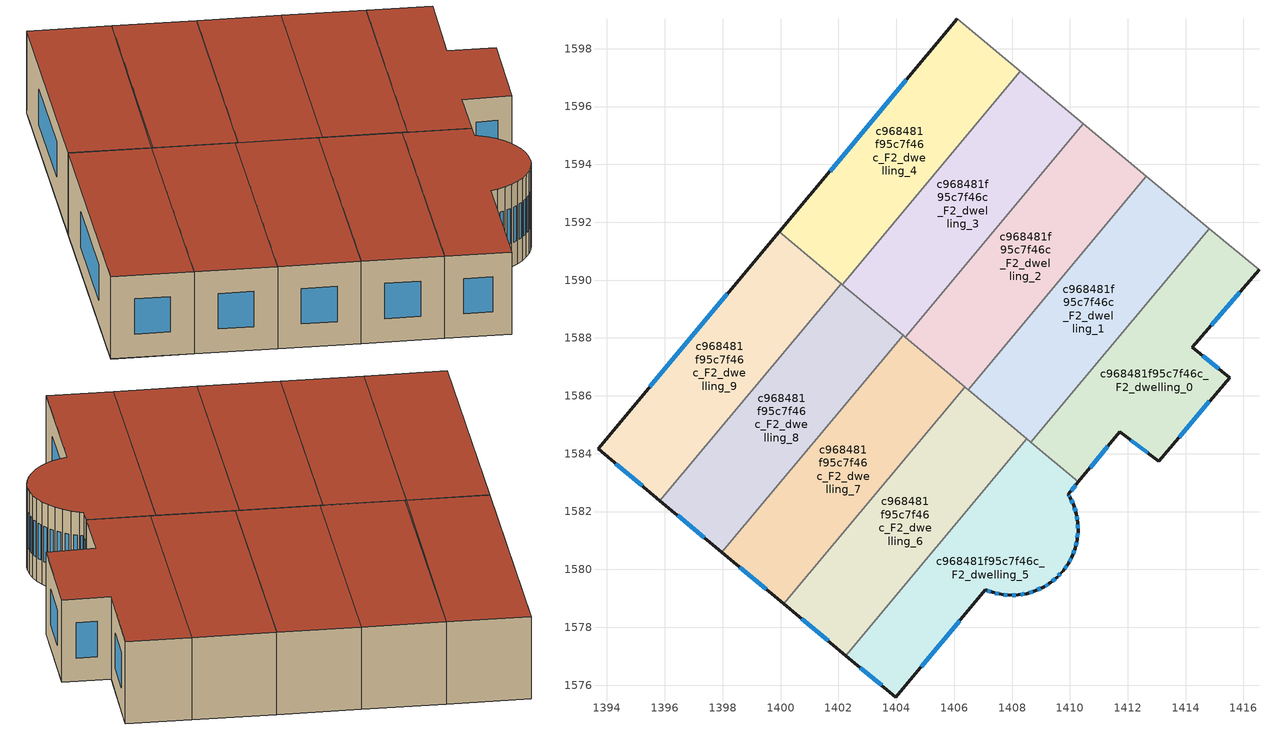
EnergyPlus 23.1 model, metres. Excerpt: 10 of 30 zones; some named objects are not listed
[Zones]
c968481f95c7f46c_F2_dwelling_0
 floor to c968481f95c7f46c_F1_dwelling_0 (EU_floor_Construction): 1416.54,1590.35 1414.23,1587.68 1415.52,1586.63 1413.08,1583.73 1411.72,1584.76 1410.3,1583.03 1408.65,1584.4 1414.82,1591.78 z6
 wall outside (EU_wall_Construction): 1410.3,1583.03 1411.72,1584.76 1413.08,1583.73 1415.52,1586.63 1414.23,1587.68 1416.54,1590.35 z6:9
 wall adiabatic (EU_wall_Construction): 1416.54,1590.35 1414.82,1591.78 z6:9
 wall to c968481f95c7f46c_F2_dwelling_1 (EU_wall_Construction): 1414.82,1591.78 1408.65,1584.4 z6:9
 wall to c968481f95c7f46c_F2_dwelling_5 (EU_wall_Construction): 1408.66,1584.4 1410.3,1583.03 z6:9
 window (EU_Window_Construction): 1413.77,1584.56 1414.82,1585.8 / 1412.11,1584.46 1412.69,1584.03 / 1410.7,1583.52 1411.32,1584.26 / 1414.89,1588.44 1415.88,1589.59 / 1415.15,1586.93 1414.6,1587.38 z6.86:8.14
 roof outside (EU_roof_Construction): 1413.08,1583.73 1415.52,1586.63 1414.23,1587.68 1416.54,1590.35 1414.82,1591.78 1408.66,1584.4 1410.3,1583.03 1411.72,1584.76 z9
c968481f95c7f46c_F2_dwelling_1
 floor to c968481f95c7f46c_F1_dwelling_1 (EU_floor_Construction): 1414.82,1591.78 1408.65,1584.4 1406.48,1586.21 1412.65,1593.59 z6
 wall adiabatic (EU_wall_Construction): 1414.82,1591.78 1412.65,1593.59 z6:9
 wall to c968481f95c7f46c_F2_dwelling_2 (EU_wall_Construction): 1412.64,1593.59 1406.48,1586.21 z6:9
 wall to c968481f95c7f46c_F2_dwelling_6 (EU_wall_Construction): 1406.48,1586.21 1408.52,1584.51 z6:9
 wall to c968481f95c7f46c_F2_dwelling_5 (EU_wall_Construction): 1408.52,1584.51 1408.65,1584.4 z6:9
 roof outside (EU_roof_Construction): 1408.66,1584.4 1414.82,1591.78 1412.65,1593.59 1406.48,1586.21 z9
c968481f95c7f46c_F2_dwelling_2
 floor to c968481f95c7f46c_F1_dwelling_2 (EU_floor_Construction): 1412.65,1593.59 1406.48,1586.21 1404.31,1588.03 1410.47,1595.41 z6
 wall adiabatic (EU_wall_Construction): 1412.65,1593.59 1410.47,1595.41 z6:9
 wall to c968481f95c7f46c_F2_dwelling_3 (EU_wall_Construction): 1410.47,1595.41 1404.31,1588.03 z6:9
 wall to c968481f95c7f46c_F2_dwelling_7 (EU_wall_Construction): 1404.31,1588.03 1406.38,1586.3 z6:9
 wall to c968481f95c7f46c_F2_dwelling_6 (EU_wall_Construction): 1406.38,1586.3 1406.48,1586.21 z6:9
 roof outside (EU_roof_Construction): 1406.48,1586.21 1412.65,1593.59 1410.47,1595.41 1404.31,1588.03 z9
c968481f95c7f46c_F2_dwelling_3
 floor to c968481f95c7f46c_F1_dwelling_3 (EU_floor_Construction): 1410.47,1595.41 1404.31,1588.03 1402.13,1589.85 1408.29,1597.22 z6
 wall adiabatic (EU_wall_Construction): 1410.47,1595.41 1408.29,1597.22 z6:9
 wall to c968481f95c7f46c_F2_dwelling_4 (EU_wall_Construction): 1408.29,1597.22 1402.13,1589.85 z6:9
 wall to c968481f95c7f46c_F2_dwelling_8 (EU_wall_Construction): 1402.13,1589.85 1404.23,1588.09 z6:9
 wall to c968481f95c7f46c_F2_dwelling_7 (EU_wall_Construction): 1404.23,1588.09 1404.31,1588.03 z6:9
 roof outside (EU_roof_Construction): 1404.31,1588.03 1410.47,1595.41 1408.29,1597.22 1402.13,1589.85 z9
c968481f95c7f46c_F2_dwelling_4
 floor to c968481f95c7f46c_F1_dwelling_4 (EU_floor_Construction): 1408.29,1597.22 1402.09,1589.88 1399.95,1591.66 1406.11,1599.04 z6; 1408.29,1597.22 1402.13,1589.85 1402.09,1589.88 z6
 wall outside (EU_wall_Construction): 1406.11,1599.04 1399.95,1591.66 z6:9
 wall adiabatic (EU_wall_Construction): 1408.29,1597.22 1406.11,1599.04 z6:9
 wall to c968481f95c7f46c_F2_dwelling_9 (EU_wall_Construction): 1399.95,1591.66 1402.09,1589.88 z6:9
 wall to c968481f95c7f46c_F2_dwelling_8 (EU_wall_Construction): 1402.09,1589.88 1402.13,1589.85 z6:9
 window (EU_Window_Construction): 1404.35,1596.93 1401.71,1593.77 z6.86:8.14
 roof outside (EU_roof_Construction): 1402.13,1589.85 1408.29,1597.22 1402.09,1589.88 z9; 1402.09,1589.88 1408.29,1597.22 1406.11,1599.04 1399.95,1591.66 z9
c968481f95c7f46c_F2_dwelling_5
 floor to c968481f95c7f46c_F1_dwelling_5 (EU_floor_Construction): 1410.3,1583.03 1409.94,1582.6 1410.01,1582.48 1410.13,1582.21 1410.22,1581.92 1410.27,1581.63 1410.28,1581.33 1410.25,1581.03 1410.18,1580.74 1410.08,1580.46 1409.94,1580.19 1409.76,1579.95 1409.72,1579.89 1409.56,1579.73 1409.33,1579.54 1409.07,1579.38 1408.8,1579.25 1408.51,1579.17 1408.22,1579.12 1407.92,1579.11 1407.62,1579.13 1407.33,1579.2 1407.08,1579.29 1403.98,1575.58 1402.26,1577.02 1408.52,1584.51 z6
 wall outside (EU_wall_Construction): 1402.26,1577.02 1403.98,1575.58 1407.08,1579.29 1407.33,1579.2 1407.62,1579.13 1407.92,1579.11 1408.22,1579.12 1408.52,1579.17 1408.8,1579.25 1409.08,1579.38 1409.33,1579.54 1409.56,1579.73 1409.72,1579.89 1409.77,1579.95 1409.94,1580.19 1410.08,1580.46 1410.18,1580.74 1410.25,1581.03 1410.28,1581.33 1410.27,1581.63 1410.22,1581.92 1410.13,1582.21 1410.01,1582.48 1409.94,1582.6 1410.3,1583.03 z6:9
 wall to c968481f95c7f46c_F2_dwelling_6 (EU_wall_Construction): 1408.52,1584.51 1402.26,1577.02 z6:9
 window (EU_Window_Construction): 1410.1,1582.29 1410.04,1582.41 / 1410.2,1582.01 1410.16,1582.13 / 1410.26,1581.71 1410.23,1581.84 / 1410.28,1581.41 1410.27,1581.54 / 1410.26,1581.12 1410.27,1581.24 / 1410.2,1580.82 1410.23,1580.95 / 1410.11,1580.54 1410.16,1580.66 / 1409.98,1580.27 1410.04,1580.38 / 1409.81,1580.02 1409.89,1580.12 / 1409.61,1579.78 1409.67,1579.85 / 1409.4,1579.59 1409.49,1579.67 / 1409.15,1579.42 1409.26,1579.49 / 1408.88,1579.29 1409,1579.34 / 1408.6,1579.19 1408.72,1579.23 / 1408.3,1579.13 1408.43,1579.15 / 1408.01,1579.11 1408.13,1579.11 / 1407.71,1579.13 1407.83,1579.11 / 1407.41,1579.18 1407.54,1579.15 / 1407.15,1579.27 1407.26,1579.23 / 1404.87,1576.64 1406.19,1578.23 / 1402.75,1576.61 1403.49,1575.99 / 1410.04,1582.72 1410.2,1582.9 / 1409.99,1582.52 1409.96,1582.56 z6.86:8.14
 roof outside (EU_roof_Construction): 1408.8,1579.25 1409.08,1579.38 1409.33,1579.54 1409.56,1579.73 1409.72,1579.89 1409.77,1579.95 1409.94,1580.19 1410.08,1580.46 1410.18,1580.74 1410.25,1581.03 1410.28,1581.33 1410.27,1581.63 1410.22,1581.92 1410.13,1582.21 1410.01,1582.48 1409.94,1582.6 1410.3,1583.03 1408.52,1584.51 1402.26,1577.02 1403.98,1575.58 1407.08,1579.29 1407.33,1579.2 1407.62,1579.13 1407.92,1579.11 1408.22,1579.12 1408.52,1579.17 z9
c968481f95c7f46c_F2_dwelling_6
 floor to c968481f95c7f46c_F1_dwelling_6 (EU_floor_Construction): 1408.52,1584.51 1402.26,1577.02 1400.11,1578.81 1406.38,1586.3 z6
 wall outside (EU_wall_Construction): 1400.11,1578.81 1402.26,1577.02 z6:9
 wall to c968481f95c7f46c_F2_dwelling_7 (EU_wall_Construction): 1406.38,1586.3 1400.11,1578.81 z6:9
 window (EU_Window_Construction): 1400.73,1578.3 1401.64,1577.53 z6.86:8.14
 roof outside (EU_roof_Construction): 1402.26,1577.02 1408.52,1584.51 1406.38,1586.3 1400.11,1578.81 z9
c968481f95c7f46c_F2_dwelling_7
 floor to c968481f95c7f46c_F1_dwelling_7 (EU_floor_Construction): 1406.38,1586.3 1400.11,1578.81 1397.97,1580.59 1404.23,1588.09 z6
 wall outside (EU_wall_Construction): 1397.97,1580.59 1400.11,1578.81 z6:9
 wall to c968481f95c7f46c_F2_dwelling_8 (EU_wall_Construction): 1404.23,1588.09 1397.97,1580.59 z6:9
 window (EU_Window_Construction): 1398.58,1580.08 1399.5,1579.32 z6.86:8.14
 roof outside (EU_roof_Construction): 1400.11,1578.81 1406.38,1586.3 1404.23,1588.09 1397.97,1580.59 z9
c968481f95c7f46c_F2_dwelling_8
 floor to c968481f95c7f46c_F1_dwelling_8 (EU_floor_Construction): 1404.23,1588.09 1397.97,1580.59 1395.83,1582.38 1402.09,1589.88 z6
 wall outside (EU_wall_Construction): 1395.83,1582.38 1397.97,1580.59 z6:9
 wall to c968481f95c7f46c_F2_dwelling_9 (EU_wall_Construction): 1402.09,1589.88 1395.83,1582.38 z6:9
 window (EU_Window_Construction): 1396.44,1581.87 1397.36,1581.1 z6.86:8.14
 roof outside (EU_roof_Construction): 1397.97,1580.59 1404.23,1588.09 1402.09,1589.88 1395.83,1582.38 z9
c968481f95c7f46c_F2_dwelling_9
 floor to c968481f95c7f46c_F1_dwelling_9 (EU_floor_Construction): 1402.09,1589.88 1395.83,1582.38 1393.69,1584.16 1399.95,1591.66 z6
 wall outside (EU_wall_Construction): 1399.95,1591.66 1393.69,1584.16 1395.83,1582.38 z6:9
 window (EU_Window_Construction): 1394.3,1583.65 1395.22,1582.89 / 1398.16,1589.52 1395.48,1586.31 z6.86:8.14
 roof outside (EU_roof_Construction): 1395.83,1582.38 1402.09,1589.88 1399.95,1591.66 1393.69,1584.16 z9
[Building]
EU S2 Campaign: North Axis=0; Terrain=City; Solar Distribution=FullExterior
[Site:Location]
Helsinki-Vantaa.AP: Latitude=60.317; Longitude=24.963; Time Zone=2; Elevation=54.6
[SizingPeriod:WeatherFileDays]
AnnualSizingPeriod: Begin Month=1; Begin Day of Month=1; End Month=12; End Day of Month=31; Day of Week for Start Day=Monday; Use Weather File Daylight Saving Period=No; Use Weather File Rain and Snow Indicators=No
[MATERIAL]
EU_InternalMass_Material: Roughness=MediumRough; Thickness=0.1; Conductivity=1; Density=1800; Specific Heat=900; Thermal Absorptance=0.9; Solar Absorptance=0.7; Visible Absorptance=0.7
[MATERIAL:NOMASS] Roughness=MediumRough; Thermal Absorptance=0.9; Solar Absorptance=0.7; Visible Absorptance=0.7
Name | Thermal Resistance
EU_wall_NoMass | 1.10183
EU_roof_NoMass; EU_floor_NoMass | 1.70606
[WINDOWMATERIAL:SIMPLEGLAZINGSYSTEM]
EU_Window_SimpleGlazing: UFactor=3.11035; Solar Heat Gain Coefficient=0.8; Visible Transmittance=0.8
[CONSTRUCTION]
EU_wall_Construction: EU_wall_NoMass
EU_roof_Construction: EU_roof_NoMass
EU_floor_Construction: EU_floor_NoMass
EU_Window_Construction: EU_Window_SimpleGlazing
EU_InternalMass_Construction: EU_InternalMass_Material
[ZONE] Type=1; Multiplier=1; Ceiling Height=autocalculate; Floor Area=autocalculate; Part of Total Floor Area=Yes
Name | Volume
c968481f95c7f46c_F2_dwelling_0 | 81.7141
c968481f95c7f46c_F2_dwelling_1 | 81.7229
c968481f95c7f46c_F2_dwelling_2 | 81.7163
c968481f95c7f46c_F2_dwelling_3 | 81.7104
c968481f95c7f46c_F2_dwelling_4; c968481f95c7f46c_F2_dwelling_5 | 81.7244
c968481f95c7f46c_F2_dwelling_6 | 81.7295
c968481f95c7f46c_F2_dwelling_7 | 81.7119
c968481f95c7f46c_F2_dwelling_8 | 81.7302
c968481f95c7f46c_F2_dwelling_9 | 81.7075
[INTERNALMASS] Construction=EU_InternalMass_Construction
Name | Zone or ZoneList | Surface Area
c968481f95c7f46c_F2_dwelling_0_EU_InternalMass | c968481f95c7f46c_F2_dwelling_0 | 27.2382
c968481f95c7f46c_F2_dwelling_1_EU_InternalMass | c968481f95c7f46c_F2_dwelling_1 | 27.2412
c968481f95c7f46c_F2_dwelling_2_EU_InternalMass | c968481f95c7f46c_F2_dwelling_2 | 27.2384
c968481f95c7f46c_F2_dwelling_3_EU_InternalMass | c968481f95c7f46c_F2_dwelling_3 | 27.2372
c968481f95c7f46c_F2_dwelling_4_EU_InternalMass | c968481f95c7f46c_F2_dwelling_4 | 27.2413
c968481f95c7f46c_F2_dwelling_5_EU_InternalMass | c968481f95c7f46c_F2_dwelling_5 | 27.2418
c968481f95c7f46c_F2_dwelling_6_EU_InternalMass | c968481f95c7f46c_F2_dwelling_6 | 27.243
c968481f95c7f46c_F2_dwelling_7_EU_InternalMass | c968481f95c7f46c_F2_dwelling_7 | 27.2373
c968481f95c7f46c_F2_dwelling_8_EU_InternalMass | c968481f95c7f46c_F2_dwelling_8 | 27.2434
c968481f95c7f46c_F2_dwelling_9_EU_InternalMass | c968481f95c7f46c_F2_dwelling_9 | 27.2362
[OTHEREQUIPMENT] Fuel Type=Electricity; Design Level Calculation Method=Watts/Area; Power per Zone Floor Area=1; Fraction Latent=0; Fraction Radiant=0; Fraction Lost=0; Carbon Dioxide Generation Rate=0; EndUse Subcategory=EU_Step8_InternalGains
Name | Zone or ZoneList or Space or SpaceList | Schedule
EU_Step8_InternalGain_c968481f95c7f46c_F2_dwelling_0_f000 | c968481f95c7f46c_F2_dwelling_0 | EU_Step8_GainSchedule_c968481f95c7f46c_F2_dwelling_0_f000
EU_Step8_InternalGain_c968481f95c7f46c_F2_dwelling_1_f000 | c968481f95c7f46c_F2_dwelling_1 | EU_Step8_GainSchedule_c968481f95c7f46c_F2_dwelling_1_f000
EU_Step8_InternalGain_c968481f95c7f46c_F2_dwelling_2_f000 | c968481f95c7f46c_F2_dwelling_2 | EU_Step8_GainSchedule_c968481f95c7f46c_F2_dwelling_2_f000
EU_Step8_InternalGain_c968481f95c7f46c_F2_dwelling_3_f000 | c968481f95c7f46c_F2_dwelling_3 | EU_Step8_GainSchedule_c968481f95c7f46c_F2_dwelling_3_f000
EU_Step8_InternalGain_c968481f95c7f46c_F2_dwelling_4_f000 | c968481f95c7f46c_F2_dwelling_4 | EU_Step8_GainSchedule_c968481f95c7f46c_F2_dwelling_4_f000
EU_Step8_InternalGain_c968481f95c7f46c_F2_dwelling_5_f000 | c968481f95c7f46c_F2_dwelling_5 | EU_Step8_GainSchedule_c968481f95c7f46c_F2_dwelling_5_f000
EU_Step8_InternalGain_c968481f95c7f46c_F2_dwelling_6_f000 | c968481f95c7f46c_F2_dwelling_6 | EU_Step8_GainSchedule_c968481f95c7f46c_F2_dwelling_6_f000
EU_Step8_InternalGain_c968481f95c7f46c_F2_dwelling_7_f000 | c968481f95c7f46c_F2_dwelling_7 | EU_Step8_GainSchedule_c968481f95c7f46c_F2_dwelling_7_f000
EU_Step8_InternalGain_c968481f95c7f46c_F2_dwelling_8_f000 | c968481f95c7f46c_F2_dwelling_8 | EU_Step8_GainSchedule_c968481f95c7f46c_F2_dwelling_8_f000
EU_Step8_InternalGain_c968481f95c7f46c_F2_dwelling_9_f000 | c968481f95c7f46c_F2_dwelling_9 | EU_Step8_GainSchedule_c968481f95c7f46c_F2_dwelling_9_f000
[ZONEVENTILATION:DESIGNFLOWRATE] Schedule=EU_AlwaysOn; Design Flow Rate Calculation Method=AirChanges/Hour; Air Changes per Hour=0.756316; Ventilation Type=Natural; Fan Pressure Rise=0; Fan Total Efficiency=1; Constant Term Coefficient=1; Temperature Term Coefficient=0; Velocity Term Coefficient=0; Velocity Squared Term Coefficient=0; Minimum Indoor Temperature=-100; Maximum Indoor Temperature=100; Delta Temperature=-100; Minimum Outdoor Temperature=-100; Maximum Outdoor Temperature=100; Maximum Wind Speed=40
Name | Zone or ZoneList or Space or SpaceList
EU_ConstantAir_c968481f95c7f46c_F2_dwelling_0 | c968481f95c7f46c_F2_dwelling_0
EU_ConstantAir_c968481f95c7f46c_F2_dwelling_1 | c968481f95c7f46c_F2_dwelling_1
EU_ConstantAir_c968481f95c7f46c_F2_dwelling_2 | c968481f95c7f46c_F2_dwelling_2
EU_ConstantAir_c968481f95c7f46c_F2_dwelling_3 | c968481f95c7f46c_F2_dwelling_3
EU_ConstantAir_c968481f95c7f46c_F2_dwelling_4 | c968481f95c7f46c_F2_dwelling_4
EU_ConstantAir_c968481f95c7f46c_F2_dwelling_5 | c968481f95c7f46c_F2_dwelling_5
EU_ConstantAir_c968481f95c7f46c_F2_dwelling_6 | c968481f95c7f46c_F2_dwelling_6
EU_ConstantAir_c968481f95c7f46c_F2_dwelling_7 | c968481f95c7f46c_F2_dwelling_7
EU_ConstantAir_c968481f95c7f46c_F2_dwelling_8 | c968481f95c7f46c_F2_dwelling_8
EU_ConstantAir_c968481f95c7f46c_F2_dwelling_9 | c968481f95c7f46c_F2_dwelling_9
[HVACTEMPLATE:ZONE:IDEALLOADSAIRSYSTEM] System Availability Schedule=EU_AlwaysOn; Maximum Heating Supply Air Temperature=50; Minimum Cooling Supply Air Temperature=13; Maximum Heating Supply Air Humidity Ratio=0.0156; Minimum Cooling Supply Air Humidity Ratio=0.0077; Heating Limit=NoLimit; Cooling Limit=NoLimit; Heating Availability Schedule=EU_AlwaysOn; Cooling Availability Schedule=EU_CoolingOff; Dehumidification Control Type=ConstantSensibleHeatRatio; Cooling Sensible Heat Ratio=0.7; Dehumidification Setpoint=60; Humidification Control Type=None; Humidification Setpoint=30; Outdoor Air Method=None; Outdoor Air Flow Rate per Person=0.00944; Outdoor Air Flow Rate per Zone Floor Area=0; Outdoor Air Flow Rate per Zone=0; Demand Controlled Ventilation Type=None; Outdoor Air Economizer Type=NoEconomizer; Heat Recovery Type=None; Sensible Heat Recovery Effectiveness=0.7; Latent Heat Recovery Effectiveness=0.65
Name | Template Thermostat
c968481f95c7f46c_F2_dwelling_0 | EU_HeatOnly_c968481f95c7f46c_F2_dwelling_0
c968481f95c7f46c_F2_dwelling_1 | EU_HeatOnly_c968481f95c7f46c_F2_dwelling_1
c968481f95c7f46c_F2_dwelling_2 | EU_HeatOnly_c968481f95c7f46c_F2_dwelling_2
c968481f95c7f46c_F2_dwelling_3 | EU_HeatOnly_c968481f95c7f46c_F2_dwelling_3
c968481f95c7f46c_F2_dwelling_4 | EU_HeatOnly_c968481f95c7f46c_F2_dwelling_4
c968481f95c7f46c_F2_dwelling_5 | EU_HeatOnly_c968481f95c7f46c_F2_dwelling_5
c968481f95c7f46c_F2_dwelling_6 | EU_HeatOnly_c968481f95c7f46c_F2_dwelling_6
c968481f95c7f46c_F2_dwelling_7 | EU_HeatOnly_c968481f95c7f46c_F2_dwelling_7
c968481f95c7f46c_F2_dwelling_8 | EU_HeatOnly_c968481f95c7f46c_F2_dwelling_8
c968481f95c7f46c_F2_dwelling_9 | EU_HeatOnly_c968481f95c7f46c_F2_dwelling_9
[SIZING:ZONE] Zone Cooling Design Supply Air Temperature Input Method=SupplyAirTemperature; Zone Cooling Design Supply Air Temperature=13; Zone Heating Design Supply Air Temperature Input Method=SupplyAirTemperature; Zone Heating Design Supply Air Temperature=50; Zone Cooling Design Supply Air Humidity Ratio=0.008; Zone Heating Design Supply Air Humidity Ratio=0.008; Cooling Design Air Flow Method=DesignDay; Cooling Design Air Flow Rate=0; Cooling Minimum Air Flow per Zone Floor Area=0.000762; Cooling Minimum Air Flow=0; Cooling Minimum Air Flow Fraction=0.2; Heating Design Air Flow Method=DesignDay; Heating Design Air Flow Rate=0; Heating Maximum Air Flow per Zone Floor Area=0.002032; Heating Maximum Air Flow=0.141576; Heating Maximum Air Flow Fraction=0.3; Account for Dedicated Outdoor Air System=No; Dedicated Outdoor Air System Control Strategy=NeutralSupplyAir; Dedicated Outdoor Air Low Setpoint Temperature for Design=autosize; Dedicated Outdoor Air High Setpoint Temperature for Design=autosize; Zone Load Sizing Method=Sensible Load Only No Latent Load; Zone Latent Cooling Design Supply Air Humidity Ratio Input Method=HumidityRatioDifference; Zone Cooling Design Supply Air Humidity Ratio Difference=0.005; Zone Latent Heating Design Supply Air Humidity Ratio Input Method=HumidityRatioDifference; Zone Humidification Design Supply Air Humidity Ratio Difference=0.005
c968481f95c7f46c_F2_dwelling_0; c968481f95c7f46c_F2_dwelling_1; c968481f95c7f46c_F2_dwelling_2; c968481f95c7f46c_F2_dwelling_3; c968481f95c7f46c_F2_dwelling_4; c968481f95c7f46c_F2_dwelling_5; c968481f95c7f46c_F2_dwelling_6; c968481f95c7f46c_F2_dwelling_7; c968481f95c7f46c_F2_dwelling_8; c968481f95c7f46c_F2_dwelling_9
[SCHEDULE:CONSTANT]
Name | Hourly Value
EU_AlwaysOn | 1
EU_CoolingOff | 0
[SCHEDULE:FILE] Column Number=1; Rows to Skip at Top=0; Number of Hours of Data=8760; Column Separator=Comma; Interpolate to Timestep=No; Minutes per Item=60; Adjust Schedule for Daylight Savings=Yes
Name | File
EU_Step8_GainSchedule_c968481f95c7f46c_F2_dwelling_0_f000 | ../../schedules/c968481f95c7f46c/c968481f95c7f46c_F2_dwelling_0_f000_gain.csv
EU_Step8_GainSchedule_c968481f95c7f46c_F2_dwelling_1_f000 | ../../schedules/c968481f95c7f46c/c968481f95c7f46c_F2_dwelling_1_f000_gain.csv
EU_Step8_GainSchedule_c968481f95c7f46c_F2_dwelling_2_f000 | ../../schedules/c968481f95c7f46c/c968481f95c7f46c_F2_dwelling_2_f000_gain.csv
EU_Step8_GainSchedule_c968481f95c7f46c_F2_dwelling_3_f000 | ../../schedules/c968481f95c7f46c/c968481f95c7f46c_F2_dwelling_3_f000_gain.csv
EU_Step8_GainSchedule_c968481f95c7f46c_F2_dwelling_4_f000 | ../../schedules/c968481f95c7f46c/c968481f95c7f46c_F2_dwelling_4_f000_gain.csv
EU_Step8_GainSchedule_c968481f95c7f46c_F2_dwelling_5_f000 | ../../schedules/c968481f95c7f46c/c968481f95c7f46c_F2_dwelling_5_f000_gain.csv
EU_Step8_GainSchedule_c968481f95c7f46c_F2_dwelling_6_f000 | ../../schedules/c968481f95c7f46c/c968481f95c7f46c_F2_dwelling_6_f000_gain.csv
EU_Step8_GainSchedule_c968481f95c7f46c_F2_dwelling_7_f000 | ../../schedules/c968481f95c7f46c/c968481f95c7f46c_F2_dwelling_7_f000_gain.csv
EU_Step8_GainSchedule_c968481f95c7f46c_F2_dwelling_8_f000 | ../../schedules/c968481f95c7f46c/c968481f95c7f46c_F2_dwelling_8_f000_gain.csv
EU_Step8_GainSchedule_c968481f95c7f46c_F2_dwelling_9_f000 | ../../schedules/c968481f95c7f46c/c968481f95c7f46c_F2_dwelling_9_f000_gain.csv
